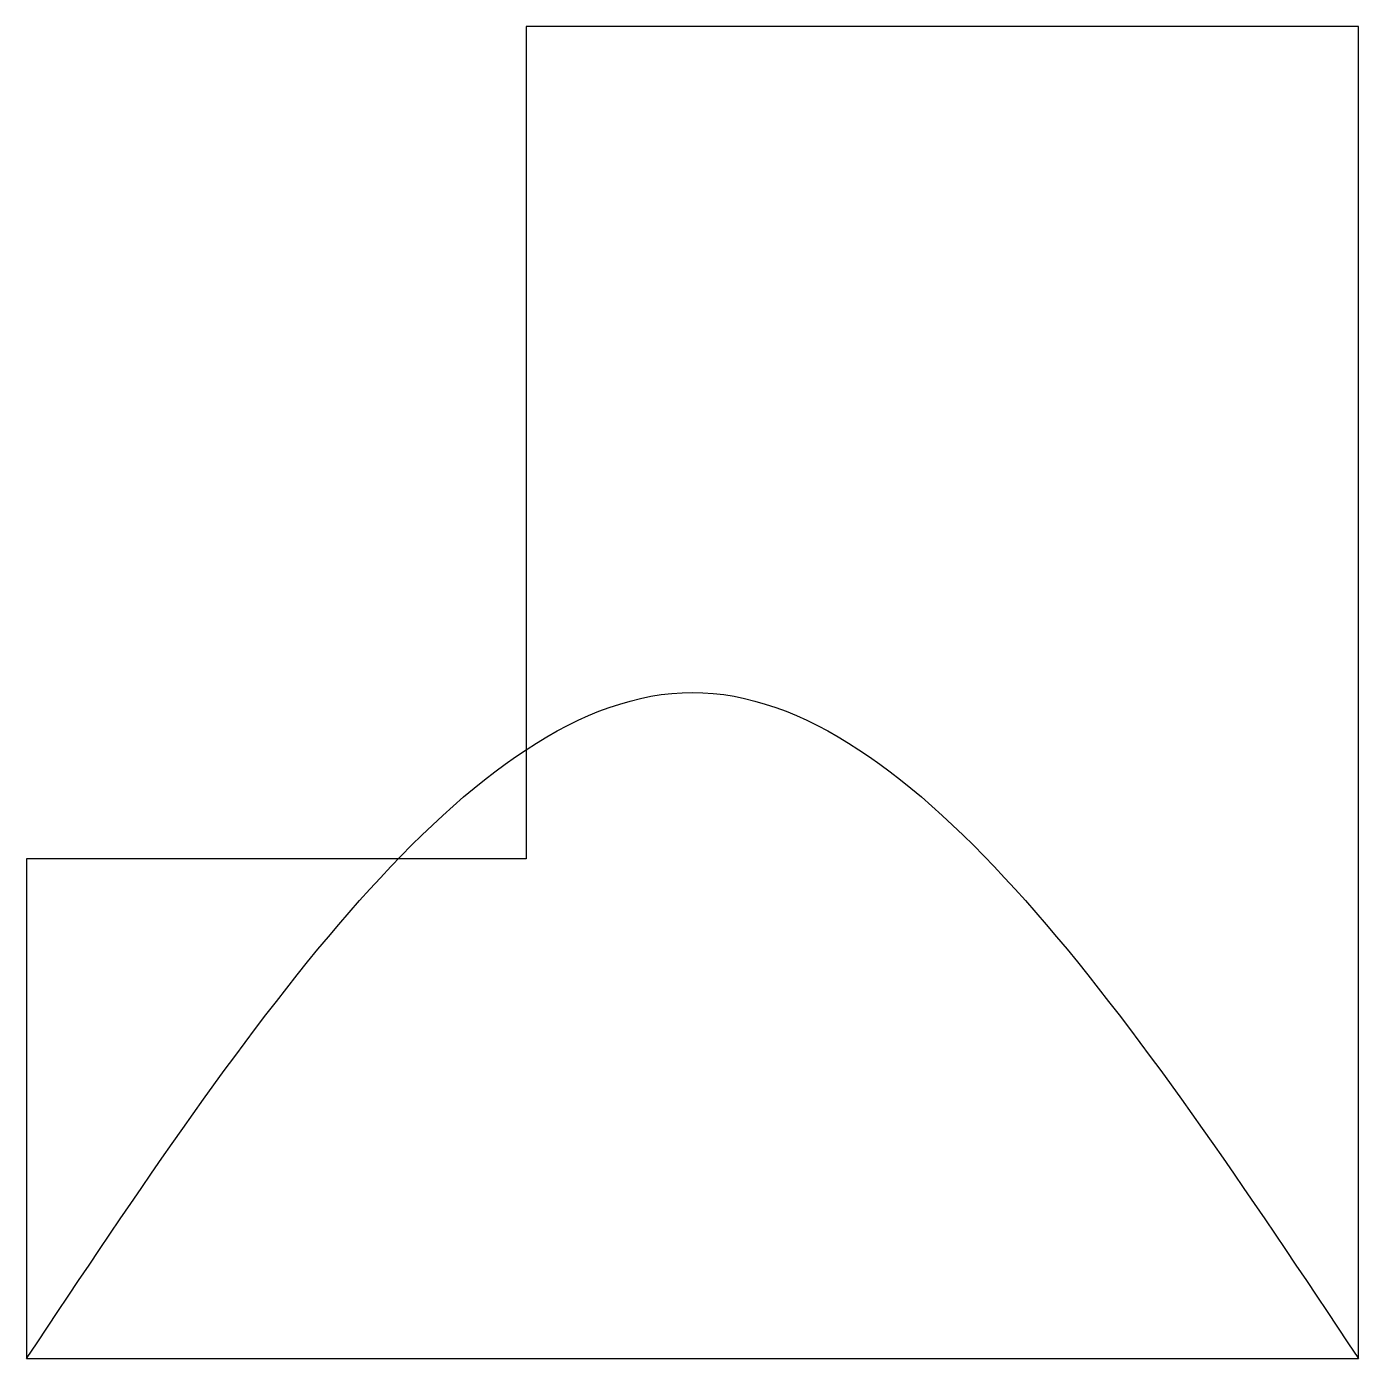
# Model space of a CAD drawing. Header units: millimetres. Extents: x 0 to 80, y 0 to 80.
import ezdxf

# ---------------------------------------------------------------- set-up
doc = ezdxf.new("R2010")
doc.units = ezdxf.units.MM

msp = doc.modelspace()

# ---------------------------------------------------------------- linework, layer by layer
for p, q in [((80, 80), (30, 80)), ((30, 80), (30, 30)), ((80, 0), (80, 80)), ((30, 30), (0, 30)), ((0, 30), (0, 0)), ((0, 0), (80, 0))]:
    msp.add_line(p, q)
msp.add_spline([(0, 0), (40, 40), (80, 0)], degree=3)

doc.saveas('drawing.dxf')
